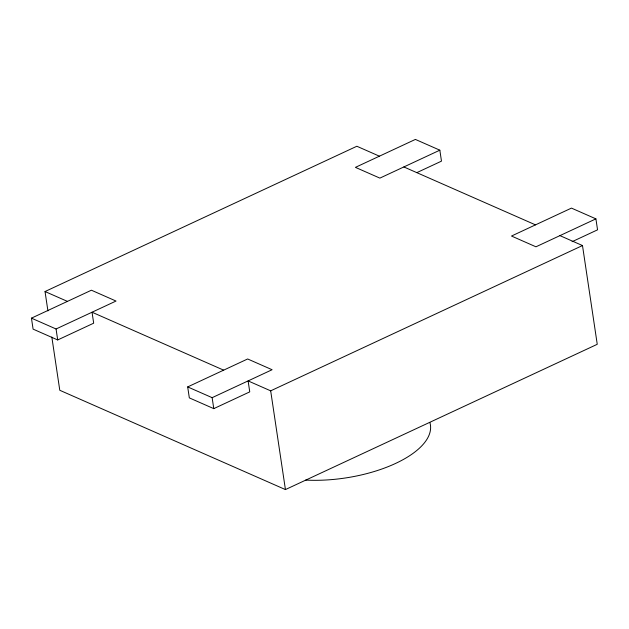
<?xml version="1.0" encoding="UTF-8"?>
<svg xmlns="http://www.w3.org/2000/svg" width="629" height="629" viewBox="0 0 629 629"><rect width="100%" height="100%" fill="white"/><g stroke="black" fill="none" stroke-linecap="round" stroke-linejoin="round"><path stroke-width="0.94" d="M47.922 310.891L45.029 291.534L356.847 146.25L379.413 156.181M31.45 318.148L91.417 290.213L116.027 301.047L56.06 328.983L31.45 318.148L33.093 329.124L57.703 339.951L93.682 323.188L92.038 312.22L223.665 370.151M439.836 150.182L379.877 178.117L355.424 167.361L415.392 139.418L439.836 150.182L441.479 161.15L416.909 172.598M187.686 386.914L247.653 358.97L272.098 369.726L212.138 397.67L187.686 386.914L189.329 397.882L213.774 408.638L249.752 391.875L248.117 380.907L270.674 390.837L582.493 245.554L597.251 344.299L285.432 489.582L59.786 390.279L51.83 337.034M595.907 218.861L535.947 246.804L511.503 236.04L571.462 208.105L595.907 218.861L597.55 229.837L572.099 241.693M403.857 166.944L535.483 224.868M559.928 235.623L582.493 245.554M45.029 291.534L67.429 301.385M270.674 390.837L285.432 489.582M212.138 397.67L213.774 408.638M56.06 328.983L57.703 339.951M429.906 422.625A92.259 39.863 -8.5 0 1 305.678 480.084"/></g></svg>
